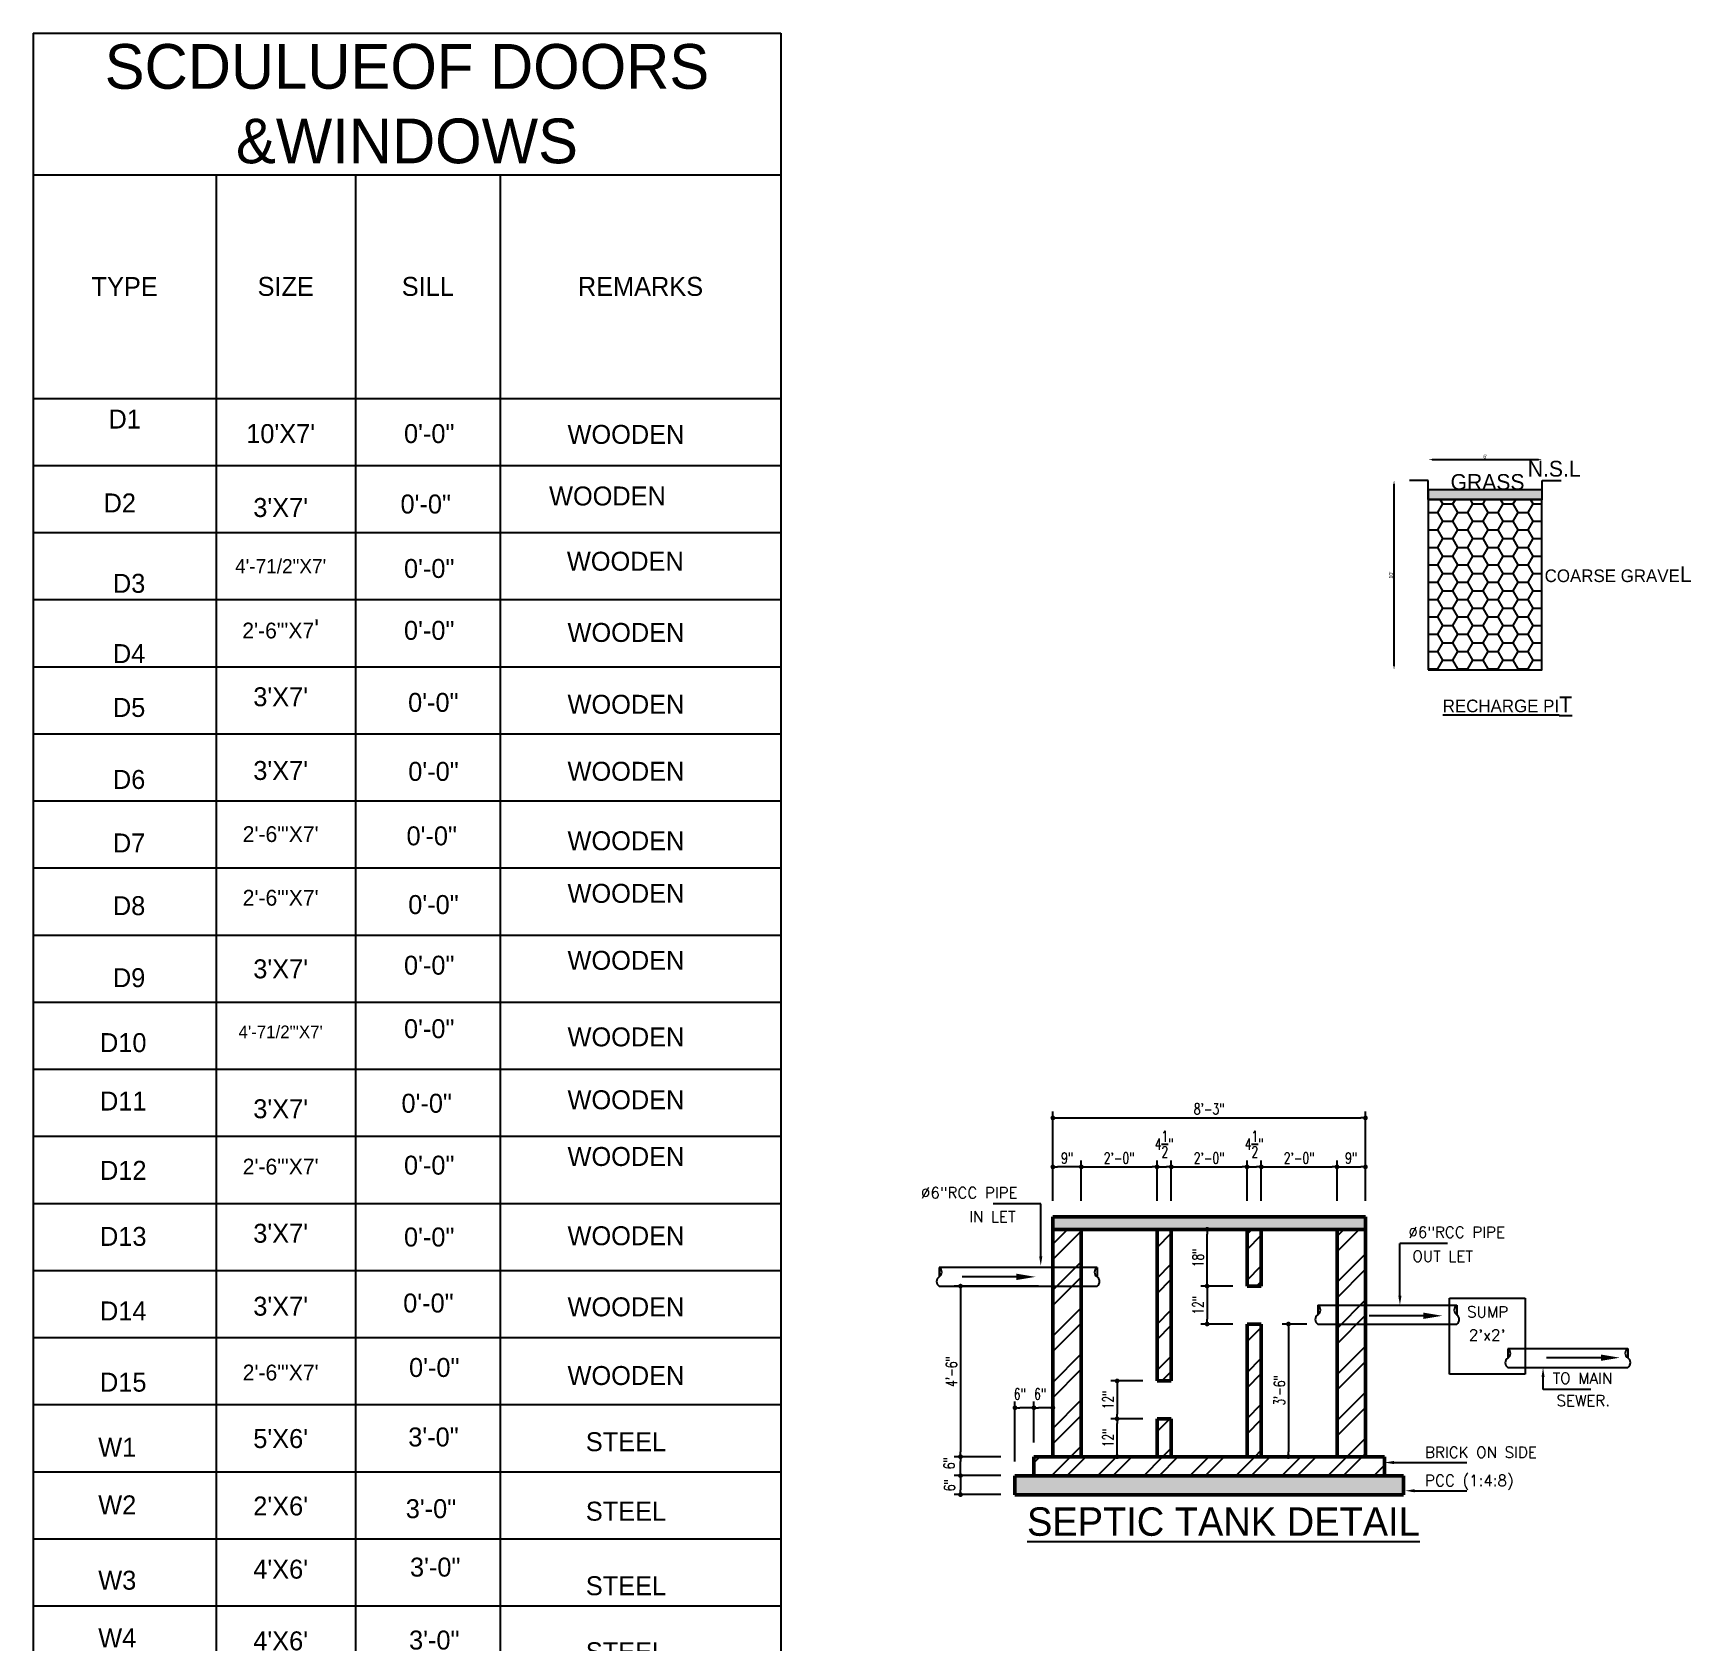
# Model space of a CAD drawing. Header units: millimetres. Extents: x -1636 to 265439, y -57189 to 32701.
# Drawn here: x 1374 to 2424, y 269 to 1288 of the extents above; entities that cross this region are included whole.
import ezdxf

# ---------------------------------------------------------------- set-up
doc = ezdxf.new("R2010")
doc.units = ezdxf.units.MM
for name, color, linetype, lineweight in [('DIM', 7, 'Continuous', 25), ('WALL', 5, 'Continuous', 50), ('WINDOW', 2, 'Continuous', 25)]:
    doc.layers.add(name, color=color, linetype=linetype, lineweight=lineweight)
for name, color, linetype in [('Hatch', 22, 'Continuous'), ('Rechrge pit', 7, 'Continuous'), ('Section', 242, 'Continuous'), ('Text', 170, 'Continuous')]:
    doc.layers.add(name, color=color, linetype=linetype)
doc.styles.add('STYLE2', font='romans.shx', dxfattribs={"width": 0.7})
doc.dimstyles.new('ISO-25', dxfattribs={"dimtxt": 2.5, "dimasz": 2.5, "dimexe": 1.25, "dimexo": 0.625, "dimtad": 1, "dimdec": 1, "dimlunit": 4, "dimtxsty": 'Standard', "dimcen": 2.5, "dimse1": 1, "dimse2": 1, "dimadec": 0, "dimazin": 0, "dimtfac": 1, "dimtdec": 1, "dimtmove": 0, "dimatfit": 3, "dimfxl": 0, "dimarcsym": 0})
doc.dimstyles.new('QASIM', dxfattribs={"dimtxt": 7, "dimasz": 3, "dimexe": 4, "dimexo": 9, "dimgap": 1.5, "dimtad": 1, "dimdec": 3, "dimlfac": 0.5, "dimzin": 3, "dimdsep": 46, "dimlunit": 4, "dimtxsty": 'STYLE2', "dimblk1": 'DOT', "dimblk2": 'DOT', "dimsah": 1, "dimcen": 0, "dimclrd": 252, "dimclre": 252, "dimclrt": 7, "dimadec": 0, "dimazin": 0, "dimtfac": 1, "dimtdec": 0, "dimtmove": 2, "dimatfit": 3, "dimldrblk": 'DOT', "dimfxl": 0, "dimtolj": 1, "dimtzin": 3, "dimarcsym": 0})
pattern_1 = [(45, (-65.162, -6580.788), (-14.584077, 14.584077), []), (45, (-55.44, -6580.788), (-14.584077, 14.584077), [])]
pattern_2 = [(50, (-98.135, -5806.593), (7.172602, -0.6275213), [0.75, -8.25]), (355, (-98.135, -5806.593), (-1.3875133, 7.5219213), [0.6, -6.6]), (100.4514, (-97.537, -5806.6455), (5.785094, 6.8943954), [0.637402, -7.011421]), (46.1842, (-98.135, -5804.593), (10.6724105, -1.65519), [1.125, -12.375]), (96.6356, (-97.246, -5804.731), (9.346627, 9.741179), [0.956103, -10.51713]), (351.1842, (-98.135, -5804.593), (9.34662, 9.741186), [0.9, -9.9]), (21, (-97.135, -5805.093), (5.9690705, -4.026189), [0.75, -8.25]), (326, (-97.135, -5805.093), (2.4331533, 7.2515005), [0.6, -6.6]), (71.4514, (-96.6376, -5805.429), (8.4022263, 3.225305), [0.637402, -7.011421]), (37.5, (-98.135, -5806.5932), (0.12159855, 3.32893854), [0, -6.52, 0, -6.7, 0, -6.625]), (7.5, (-98.135, -5806.5932), (2.6306954, 3.9441171), [0, -3.82, 0, -6.37, 0, -2.525]), (327.5, (-100.365, -5806.5932), (5.33822436, -0.2255487), [0, -2.5, 0, -7.8, 0, -10.35]), (317.5, (-101.365, -5806.593), (5.8318617, 1.0010498), [0, -3.25, 0, -5.18, 0, -7.35])]

# ---------------------------------------------------------------- blocks, each defined once
blk = doc.blocks.new('A$C15c6a506')
for p, q in [((38.5, 2038.4), (512.1, 2038.4)), ((38.5, 2038.4), (38.5, 745.2)), ((512.1, 2038.4), (512.1, 745.2)), ((38.5, 1948.7), (512.1, 1948.7)), ((154.5, 1948.7), (154.5, 745.2)), ((242.6, 1948.7), (242.6, 745.2)), ((334.3, 1948.7), (334.3, 745.2)), ((38.5, 1807.1), (512.1, 1807.1)), ((38.5, 1764.6), (512.1, 1764.6)), ((38.5, 1722.2), (512.1, 1722.2)), ((38.5, 1679.7), (512.1, 1679.7)), ((38.5, 1637.2), (512.1, 1637.2)), ((38.5, 1594.7), (512.1, 1594.7)), ((38.5, 1552.3), (512.1, 1552.3)), ((38.5, 1509.8), (512.1, 1509.8)), ((38.5, 1467.3), (512.1, 1467.3)), ((38.5, 1424.8), (512.1, 1424.8)), ((38.5, 1382.4), (512.1, 1382.4)), ((38.5, 1339.9), (512.1, 1339.9)), ((38.5, 1297.4), (512.1, 1297.4)), ((38.5, 1254.9), (512.1, 1254.9)), ((38.5, 1212.5), (512.1, 1212.5)), ((38.5, 1170), (512.1, 1170)), ((38.5, 1127.5), (512.1, 1127.5)), ((38.5, 1085), (512.1, 1085)), ((38.5, 1042.6), (512.1, 1042.6))]:
    blk.add_line(p, q)
for s, insert, char_height, width, attachment_point in [('SCDULUEOF DOORS &WINDOWS ', (275.3, 1993.5), 28.316, 459.418, 5), ('TYPE', (96.5, 1877.9), 12, 101.855, 5), ('SIZE', (198.5, 1877.9), 12, 73.902, 5), ('SILL', (288.5, 1877.9), 12, 77.61, 5), ('REMARKS', (423.2, 1877.9), 12, 163.577, 5), ('D1', (96.5, 1800), 12, 101.855, 2), ("10'X7'", (195.3, 1790.8), 12, 101.855, 2), ('0\'-0"', (289.4, 1790.8), 12, 101.855, 2), ('WOODEN', (414, 1790.3), 12, 101.855, 2), ('D2', (93.4, 1746.9), 12, 101.855, 2), ("3'X7'", (195.3, 1744), 12, 101.855, 2), ('0\'-0"', (287.2, 1746.2), 12, 101.855, 2), ('WOODEN', (402.3, 1751.3), 12, 101.855, 2), ('4\'-71/2"X7\'', (195.3, 1705.3), 9, 101.855, 2), ('0\'-0"', (289.4, 1705.4), 12, 101.855, 2), ('WOODEN', (413.6, 1710), 12, 101.855, 2), ('D3', (99.3, 1696), 12, 101.855, 2), ('{\\H0.83333x;2\'-6"\'X7}\'', (195.3, 1667.1), 12, 101.855, 2), ('0\'-0"', (289.4, 1666.2), 12, 101.855, 2), ('WOODEN', (414, 1664.9), 12, 101.855, 2), ('D4', (99.3, 1651.5), 12, 101.855, 2), ('D5', (99.3, 1617.4), 12, 101.855, 2), ("3'X7'", (195.3, 1624.2), 12, 101.855, 2), ('0\'-0"', (292, 1620.6), 12, 101.855, 2), ('WOODEN', (414, 1619.4), 12, 101.855, 2), ("3'X7'", (195.3, 1577.5), 12, 101.855, 2), ('0\'-0"', (292.1, 1576.9), 12, 101.855, 2), ('WOODEN', (414, 1577), 12, 101.855, 2), ('D6', (99.3, 1571.8), 12, 101.855, 2), ('2\'-6"\'X7\'', (195.3, 1536.2), 10, 101.855, 2), ('0\'-0"', (291, 1536.1), 12, 101.855, 2), ('WOODEN', (414, 1533), 12, 101.855, 2), ('D7', (99.3, 1531.6), 12, 101.855, 2), ('D8', (99.3, 1491.9), 12, 101.855, 2), ('2\'-6"\'X7\'', (195.3, 1495.9), 10, 101.855, 2), ('0\'-0"', (292.1, 1492.6), 12, 101.855, 2), ('WOODEN', (414, 1499.7), 12, 101.855, 2), ("3'X7'", (195.3, 1451.9), 12, 101.855, 2), ('0\'-0"', (289.4, 1454.2), 12, 101.855, 2), ('WOODEN', (414, 1457.3), 12, 101.855, 2), ('D9', (99.3, 1446.3), 12, 101.855, 2), ('4\'-71/2"\'X7\'', (195.3, 1410), 8, 61.894, 2), ('0\'-0"', (289.4, 1414), 12, 101.855, 2), ('WOODEN', (414, 1408.8), 12, 101.855, 2), ('D10', (95.6, 1405.2), 12, 101.855, 2), ('D11', (95.6, 1368.2), 12, 101.855, 2), ('0\'-0"', (287.8, 1366.8), 12, 101.855, 2), ('WOODEN', (414, 1369), 12, 101.855, 2), ("3'X7'", (195.3, 1363.3), 12, 101.855, 2), ('D12', (95.6, 1324.3), 12, 101.855, 2), ('2\'-6"\'X7\'', (195.3, 1325.7), 10, 101.855, 2), ('0\'-0"', (289.4, 1327.6), 12, 101.855, 2), ('WOODEN', (414, 1333.1), 12, 101.855, 2), ('D13', (95.6, 1282.5), 12, 101.855, 2), ("3'X7'", (195.3, 1284.5), 12, 101.855, 2), ('0\'-0"', (289.4, 1282.1), 12, 101.855, 2), ('WOODEN', (414, 1282.9), 12, 101.855, 2), ('0\'-0"', (288.9, 1240.3), 12, 101.855, 2), ('D14', (95.6, 1235.3), 12, 101.855, 2), ("3'X7'", (195.3, 1238.3), 12, 101.855, 2), ('WOODEN', (414, 1237.9), 12, 101.855, 2), ('0\'-0"', (292.6, 1199.5), 12, 101.855, 2), ('D15', (95.6, 1190.2), 12, 101.855, 2), ('2\'-6"\'X7\'', (195.3, 1195.3), 10, 101.855, 2), ('WOODEN', (414, 1194.4), 12, 101.855, 2), ('3\'-0"', (292.1, 1155.5), 12, 101.855, 2), ('W1', (91.8, 1149), 12, 101.855, 2), ("5'X6'", (195.3, 1154.5), 12, 101.855, 2), ('STEEL', (414, 1152.5), 12, 101.855, 2), ('W2', (91.8, 1112.5), 12, 101.855, 2), ("2'X6'", (195.3, 1111.8), 12, 101.855, 2), ('3\'-0"', (290.5, 1110.1), 12, 101.855, 2), ('STEEL', (414, 1108.5), 12, 101.855, 2), ("4'X6'", (195.3, 1071.8), 12, 101.855, 2), ('3\'-0"', (293.2, 1073.1), 12, 101.855, 2), ('W3', (91.8, 1064.8), 12, 101.855, 2), ('STEEL', (414, 1061.3), 12, 101.855, 2), ('W4', (91.8, 1028.3), 12, 101.855, 2), ("4'X6'", (195.3, 1026.4), 12, 101.855, 2), ('3\'-0"', (292.6, 1026.9), 12, 101.855, 2), ('STEEL', (414, 1019.5), 12, 101.855, 2)]:
    blk.add_mtext(s, dxfattribs=dict(insert=insert, char_height=char_height, width=width, attachment_point=attachment_point))
blk = doc.blocks.new('_Dot')
at = {"color": 0, "linetype": 'ByBlock', "lineweight": -2}
blk.add_line((-0.5, 0), (-1, 0), dxfattribs=at)
at = {"color": 0, "linetype": 'ByBlock', "const_width": 0.5}
blk.add_lwpolyline([(-0.25, 0, 1), (0.25, 0, 1)], format="xyb", close=True, dxfattribs=at)
blk = doc.blocks.new('*D116')
at = {"layer": 'Defpoints', "color": 0}
for p in [(2872.2, 3294.9), (2674.2, 3247.4), (2872.2, 3247.4)]:
    blk.add_point(p, dxfattribs=at)
at = {"layer": 'DIM', "color": 252, "lineweight": -2}
for p, q in [((2674.2, 3256.4), (2674.2, 3298.9)), ((2872.2, 3256.4), (2872.2, 3298.9)), ((2677.2, 3294.9), (2869.2, 3294.9))]:
    blk.add_line(p, q, dxfattribs=at)
at = {"layer": 'DIM', "color": 252, "lineweight": -2, "xscale": 3, "yscale": 3, "zscale": 3, "rotation": 180}
blk.add_blockref('_Dot', (2674.2, 3294.9), dxfattribs=at)
at = {"layer": 'DIM', "color": 252, "lineweight": -2, "xscale": 3, "yscale": 3, "zscale": 3}
blk.add_blockref('_Dot', (2872.2, 3294.9), dxfattribs=at)
at = {"layer": 'DIM', "color": 7, "insert": (2773.2, 3300.6), "char_height": 7, "attachment_point": 5, "style": 'STYLE2'}
blk.add_mtext('\\A1;8\'-3"', dxfattribs=at)
blk = doc.blocks.new('*D117')
at = {"layer": 'Defpoints', "color": 0}
for p in [(2674.2, 3263.9), (2674.2, 3233.4), (2692.2, 3233.4)]:
    blk.add_point(p, dxfattribs=at)
at = {"layer": 'DIM', "color": 252, "lineweight": -2}
for p, q in [((2674.2, 3242.4), (2674.2, 3267.9)), ((2692.2, 3242.4), (2692.2, 3267.9)), ((2689.2, 3263.9), (2677.2, 3263.9))]:
    blk.add_line(p, q, dxfattribs=at)
at = {"layer": 'DIM', "color": 252, "lineweight": -2, "xscale": 3, "yscale": 3, "zscale": 3, "rotation": 180}
blk.add_blockref('_Dot', (2674.2, 3263.9), dxfattribs=at)
at = {"layer": 'DIM', "color": 252, "lineweight": -2, "xscale": 3, "yscale": 3, "zscale": 3}
blk.add_blockref('_Dot', (2692.2, 3263.9), dxfattribs=at)
at = {"layer": 'DIM', "color": 7, "insert": (2683.2, 3269.5), "char_height": 7, "attachment_point": 5, "style": 'STYLE2'}
blk.add_mtext('\\A1;9"', dxfattribs=at)
blk = doc.blocks.new('*D118')
at = {"layer": 'Defpoints', "color": 0}
for p in [(2615.7, 3080.4), (2650.2, 3080.4), (2650.2, 3068.4)]:
    blk.add_point(p, dxfattribs=at)
at = {"layer": 'DIM', "color": 252, "lineweight": -2}
for p, q in [((2641.2, 3080.4), (2611.7, 3080.4)), ((2615.7, 3071.4), (2615.7, 3077.4)), ((2641.2, 3068.4), (2611.7, 3068.4))]:
    blk.add_line(p, q, dxfattribs=at)
at = {"layer": 'DIM', "color": 252, "lineweight": -2, "xscale": 3, "yscale": 3, "zscale": 3}
for p, rotation in [((2615.7, 3080.4), 90), ((2615.7, 3068.4), 270)]:
    blk.add_blockref('_Dot', p, dxfattribs=dict(at, rotation=rotation))
at = {"layer": 'DIM', "color": 7, "insert": (2608.5, 3076.4), "char_height": 7, "attachment_point": 5, "rotation": 90, "style": 'STYLE2'}
blk.add_mtext('\\A1;6"', dxfattribs=at)
blk = doc.blocks.new('*D119')
at = {"layer": 'Defpoints', "color": 0}
for p in [(2650.2, 3068.4), (2615.7, 3056.4), (2650.2, 3056.4)]:
    blk.add_point(p, dxfattribs=at)
at = {"layer": 'DIM', "color": 252, "lineweight": -2}
for p, q in [((2641.2, 3068.4), (2611.7, 3068.4)), ((2641.2, 3056.4), (2611.7, 3056.4)), ((2615.7, 3065.4), (2615.7, 3059.4))]:
    blk.add_line(p, q, dxfattribs=at)
at = {"layer": 'DIM', "color": 252, "lineweight": -2, "xscale": 3, "yscale": 3, "zscale": 3}
for p, rotation in [((2615.7, 3068.4), 90), ((2615.7, 3056.4), 270)]:
    blk.add_blockref('_Dot', p, dxfattribs=dict(at, rotation=rotation))
at = {"layer": 'DIM', "color": 7, "insert": (2608.8, 3062.4), "char_height": 7, "attachment_point": 5, "rotation": 90, "style": 'STYLE2'}
blk.add_mtext('\\A1;6"', dxfattribs=at)
blk = doc.blocks.new('*D120')
at = {"layer": 'Defpoints', "color": 0}
for p in [(2674.2, 3188.4), (2615.7, 3080.4), (2650.2, 3080.4)]:
    blk.add_point(p, dxfattribs=at)
at = {"layer": 'DIM', "color": 252, "lineweight": -2}
for p, q in [((2665.2, 3188.4), (2611.7, 3188.4)), ((2615.7, 3185.4), (2615.7, 3083.4)), ((2641.2, 3080.4), (2611.7, 3080.4))]:
    blk.add_line(p, q, dxfattribs=at)
at = {"layer": 'DIM', "color": 252, "lineweight": -2, "xscale": 3, "yscale": 3, "zscale": 3}
for p, rotation in [((2615.7, 3188.4), 90), ((2615.7, 3080.4), 270)]:
    blk.add_blockref('_Dot', p, dxfattribs=dict(at, rotation=rotation))
at = {"layer": 'DIM', "color": 7, "insert": (2610, 3134.4), "char_height": 7, "attachment_point": 5, "rotation": 90, "style": 'STYLE2'}
blk.add_mtext('\\A1;4\'-6"', dxfattribs=at)
blk = doc.blocks.new('*D121')
at = {"layer": 'Defpoints', "color": 0}
for p in [(2650.2, 3111.4), (2662.2, 3080.4), (2650.2, 3068.4)]:
    blk.add_point(p, dxfattribs=at)
at = {"layer": 'DIM', "color": 252, "lineweight": -2}
for p, q in [((2650.2, 3077.4), (2650.2, 3115.4)), ((2659.2, 3111.4), (2653.2, 3111.4)), ((2662.2, 3089.4), (2662.2, 3115.4))]:
    blk.add_line(p, q, dxfattribs=at)
at = {"layer": 'DIM', "color": 252, "lineweight": -2, "xscale": 3, "yscale": 3, "zscale": 3, "rotation": 180}
blk.add_blockref('_Dot', (2650.2, 3111.4), dxfattribs=at)
at = {"layer": 'DIM', "color": 252, "lineweight": -2, "xscale": 3, "yscale": 3, "zscale": 3}
blk.add_blockref('_Dot', (2662.2, 3111.4), dxfattribs=at)
at = {"layer": 'DIM', "color": 7, "insert": (2653.2, 3120.1), "char_height": 7, "attachment_point": 5, "style": 'STYLE2'}
blk.add_mtext('\\A1;6"', dxfattribs=at)
blk = doc.blocks.new('*D122')
at = {"layer": 'Defpoints', "color": 0}
for p in [(2662.2, 3111.4), (2662.2, 3080.4), (2674.2, 3080.4)]:
    blk.add_point(p, dxfattribs=at)
at = {"layer": 'DIM', "color": 252, "lineweight": -2}
for p, q in [((2662.2, 3089.4), (2662.2, 3115.4)), ((2671.2, 3111.4), (2665.2, 3111.4)), ((2674.2, 3089.4), (2674.2, 3115.4))]:
    blk.add_line(p, q, dxfattribs=at)
at = {"layer": 'DIM', "color": 252, "lineweight": -2, "xscale": 3, "yscale": 3, "zscale": 3, "rotation": 180}
blk.add_blockref('_Dot', (2662.2, 3111.4), dxfattribs=at)
at = {"layer": 'DIM', "color": 252, "lineweight": -2, "xscale": 3, "yscale": 3, "zscale": 3}
blk.add_blockref('_Dot', (2674.2, 3111.4), dxfattribs=at)
at = {"layer": 'DIM', "color": 7, "insert": (2666.2, 3120.1), "char_height": 7, "attachment_point": 5, "style": 'STYLE2'}
blk.add_mtext('\\A1;6"', dxfattribs=at)
blk = doc.blocks.new('*D123')
at = {"layer": 'Defpoints', "color": 0}
for p in [(2806.2, 3263.9), (2797.2, 3233.4), (2806.2, 3233.4)]:
    blk.add_point(p, dxfattribs=at)
at = {"layer": 'DIM', "color": 252, "lineweight": -2}
for p, q in [((2797.2, 3242.4), (2797.2, 3267.9)), ((2806.2, 3242.4), (2806.2, 3267.9)), ((2800.2, 3263.9), (2803.2, 3263.9))]:
    blk.add_line(p, q, dxfattribs=at)
at = {"layer": 'DIM', "color": 252, "lineweight": -2, "xscale": 3, "yscale": 3, "zscale": 3, "rotation": 180}
blk.add_blockref('_Dot', (2797.2, 3263.9), dxfattribs=at)
at = {"layer": 'DIM', "color": 252, "lineweight": -2, "xscale": 3, "yscale": 3, "zscale": 3}
blk.add_blockref('_Dot', (2806.2, 3263.9), dxfattribs=at)
at = {"layer": 'DIM', "color": 7, "insert": (2801.7, 3278.3), "char_height": 7, "attachment_point": 5, "style": 'STYLE2'}
blk.add_mtext('\\A1;4{\\H1.000000x;\\S1/2;}"', dxfattribs=at)
blk = doc.blocks.new('*D124')
at = {"layer": 'Defpoints', "color": 0}
for p in [(2854.2, 3263.9), (2806.2, 3233.4), (2854.2, 3233.4)]:
    blk.add_point(p, dxfattribs=at)
at = {"layer": 'DIM', "color": 252, "lineweight": -2}
for p, q in [((2806.2, 3242.4), (2806.2, 3267.9)), ((2854.2, 3242.4), (2854.2, 3267.9)), ((2809.2, 3263.9), (2851.2, 3263.9))]:
    blk.add_line(p, q, dxfattribs=at)
at = {"layer": 'DIM', "color": 252, "lineweight": -2, "xscale": 3, "yscale": 3, "zscale": 3, "rotation": 180}
blk.add_blockref('_Dot', (2806.2, 3263.9), dxfattribs=at)
at = {"layer": 'DIM', "color": 252, "lineweight": -2, "xscale": 3, "yscale": 3, "zscale": 3}
blk.add_blockref('_Dot', (2854.2, 3263.9), dxfattribs=at)
at = {"layer": 'DIM', "color": 7, "insert": (2830.2, 3269.5), "char_height": 7, "attachment_point": 5, "style": 'STYLE2'}
blk.add_mtext('\\A1;2\'-0"', dxfattribs=at)
blk = doc.blocks.new('*D125')
at = {"layer": 'Defpoints', "color": 0}
for p in [(2740.2, 3263.9), (2692.2, 3233.4), (2740.2, 3233.4)]:
    blk.add_point(p, dxfattribs=at)
at = {"layer": 'DIM', "color": 252, "lineweight": -2}
for p, q in [((2692.2, 3242.4), (2692.2, 3267.9)), ((2740.2, 3242.4), (2740.2, 3267.9)), ((2695.2, 3263.9), (2737.2, 3263.9))]:
    blk.add_line(p, q, dxfattribs=at)
at = {"layer": 'DIM', "color": 252, "lineweight": -2, "xscale": 3, "yscale": 3, "zscale": 3, "rotation": 180}
blk.add_blockref('_Dot', (2692.2, 3263.9), dxfattribs=at)
at = {"layer": 'DIM', "color": 252, "lineweight": -2, "xscale": 3, "yscale": 3, "zscale": 3}
blk.add_blockref('_Dot', (2740.2, 3263.9), dxfattribs=at)
at = {"layer": 'DIM', "color": 7, "insert": (2716.2, 3269.5), "char_height": 7, "attachment_point": 5, "style": 'STYLE2'}
blk.add_mtext('\\A1;2\'-0"', dxfattribs=at)
blk = doc.blocks.new('*D126')
at = {"layer": 'Defpoints', "color": 0}
for p in [(2749.2, 3263.9), (2740.2, 3233.4), (2749.2, 3233.4)]:
    blk.add_point(p, dxfattribs=at)
at = {"layer": 'DIM', "color": 252, "lineweight": -2}
for p, q in [((2740.2, 3242.4), (2740.2, 3267.9)), ((2749.2, 3242.4), (2749.2, 3267.9)), ((2743.2, 3263.9), (2746.2, 3263.9))]:
    blk.add_line(p, q, dxfattribs=at)
at = {"layer": 'DIM', "color": 252, "lineweight": -2, "xscale": 3, "yscale": 3, "zscale": 3, "rotation": 180}
blk.add_blockref('_Dot', (2740.2, 3263.9), dxfattribs=at)
at = {"layer": 'DIM', "color": 252, "lineweight": -2, "xscale": 3, "yscale": 3, "zscale": 3}
blk.add_blockref('_Dot', (2749.2, 3263.9), dxfattribs=at)
at = {"layer": 'DIM', "color": 7, "insert": (2744.7, 3278.3), "char_height": 7, "attachment_point": 5, "style": 'STYLE2'}
blk.add_mtext('\\A1;4{\\H1.000000x;\\S1/2;}"', dxfattribs=at)
blk = doc.blocks.new('*D127')
at = {"layer": 'Defpoints', "color": 0}
for p in [(2797.2, 3263.9), (2749.2, 3233.4), (2797.2, 3233.4)]:
    blk.add_point(p, dxfattribs=at)
at = {"layer": 'DIM', "color": 252, "lineweight": -2}
for p, q in [((2749.2, 3242.4), (2749.2, 3267.9)), ((2797.2, 3242.4), (2797.2, 3267.9)), ((2752.2, 3263.9), (2794.2, 3263.9))]:
    blk.add_line(p, q, dxfattribs=at)
at = {"layer": 'DIM', "color": 252, "lineweight": -2, "xscale": 3, "yscale": 3, "zscale": 3, "rotation": 180}
blk.add_blockref('_Dot', (2749.2, 3263.9), dxfattribs=at)
at = {"layer": 'DIM', "color": 252, "lineweight": -2, "xscale": 3, "yscale": 3, "zscale": 3}
blk.add_blockref('_Dot', (2797.2, 3263.9), dxfattribs=at)
at = {"layer": 'DIM', "color": 7, "insert": (2773.2, 3269.5), "char_height": 7, "attachment_point": 5, "style": 'STYLE2'}
blk.add_mtext('\\A1;2\'-0"', dxfattribs=at)
blk = doc.blocks.new('*D128')
at = {"layer": 'Defpoints', "color": 0}
for p in [(2872.2, 3263.9), (2854.2, 3233.4), (2872.2, 3233.4)]:
    blk.add_point(p, dxfattribs=at)
at = {"layer": 'DIM', "color": 252, "lineweight": -2}
for p, q in [((2854.2, 3242.4), (2854.2, 3267.9)), ((2872.2, 3242.4), (2872.2, 3267.9)), ((2857.2, 3263.9), (2869.2, 3263.9))]:
    blk.add_line(p, q, dxfattribs=at)
at = {"layer": 'DIM', "color": 252, "lineweight": -2, "xscale": 3, "yscale": 3, "zscale": 3, "rotation": 180}
blk.add_blockref('_Dot', (2854.2, 3263.9), dxfattribs=at)
at = {"layer": 'DIM', "color": 252, "lineweight": -2, "xscale": 3, "yscale": 3, "zscale": 3}
blk.add_blockref('_Dot', (2872.2, 3263.9), dxfattribs=at)
at = {"layer": 'DIM', "color": 7, "insert": (2863.2, 3269.5), "char_height": 7, "attachment_point": 5, "style": 'STYLE2'}
blk.add_mtext('\\A1;9"', dxfattribs=at)
blk = doc.blocks.new('*D129')
at = {"layer": 'Defpoints', "color": 0}
for p in [(2771.9, 3224.4), (2797.2, 3224.4), (2797.2, 3188.4)]:
    blk.add_point(p, dxfattribs=at)
at = {"layer": 'DIM', "color": 252, "lineweight": -2}
for p, q in [((2788.2, 3224.4), (2767.9, 3224.4)), ((2771.9, 3191.4), (2771.9, 3221.4)), ((2788.2, 3188.4), (2767.9, 3188.4))]:
    blk.add_line(p, q, dxfattribs=at)
at = {"layer": 'DIM', "color": 252, "lineweight": -2, "xscale": 3, "yscale": 3, "zscale": 3}
for p, rotation in [((2771.9, 3224.4), 90), ((2771.9, 3188.4), 270)]:
    blk.add_blockref('_Dot', p, dxfattribs=dict(at, rotation=rotation))
at = {"layer": 'DIM', "color": 7, "insert": (2766.2, 3206.4), "char_height": 7, "attachment_point": 5, "rotation": 90, "style": 'STYLE2'}
blk.add_mtext('\\A1;18"', dxfattribs=at)
blk = doc.blocks.new('*D130')
at = {"layer": 'Defpoints', "color": 0}
for p in [(2797.2, 3188.4), (2771.9, 3164.4), (2797.2, 3164.4)]:
    blk.add_point(p, dxfattribs=at)
at = {"layer": 'DIM', "color": 252, "lineweight": -2}
for p, q in [((2788.2, 3188.4), (2767.9, 3188.4)), ((2771.9, 3185.4), (2771.9, 3167.4)), ((2788.2, 3164.4), (2767.9, 3164.4))]:
    blk.add_line(p, q, dxfattribs=at)
at = {"layer": 'DIM', "color": 252, "lineweight": -2, "xscale": 3, "yscale": 3, "zscale": 3}
for p, rotation in [((2771.9, 3188.4), 90), ((2771.9, 3164.4), 270)]:
    blk.add_blockref('_Dot', p, dxfattribs=dict(at, rotation=rotation))
at = {"layer": 'DIM', "color": 7, "insert": (2766.2, 3176.4), "char_height": 7, "attachment_point": 5, "rotation": 90, "style": 'STYLE2'}
blk.add_mtext('\\A1;12"', dxfattribs=at)
blk = doc.blocks.new('*D131')
at = {"layer": 'Defpoints', "color": 0}
for p in [(2714.9, 3104.4), (2740.2, 3104.4), (2740.2, 3080.4)]:
    blk.add_point(p, dxfattribs=at)
at = {"layer": 'DIM', "color": 252, "lineweight": -2}
for p, q in [((2731.2, 3104.4), (2710.9, 3104.4)), ((2714.9, 3083.4), (2714.9, 3101.4)), ((2731.2, 3080.4), (2710.9, 3080.4))]:
    blk.add_line(p, q, dxfattribs=at)
at = {"layer": 'DIM', "color": 252, "lineweight": -2, "xscale": 3, "yscale": 3, "zscale": 3}
for p, rotation in [((2714.9, 3104.4), 90), ((2714.9, 3080.4), 270)]:
    blk.add_blockref('_Dot', p, dxfattribs=dict(at, rotation=rotation))
at = {"layer": 'DIM', "color": 7, "insert": (2709.2, 3092.4), "char_height": 7, "attachment_point": 5, "rotation": 90, "style": 'STYLE2'}
blk.add_mtext('\\A1;12"', dxfattribs=at)
blk = doc.blocks.new('*D132')
at = {"layer": 'Defpoints', "color": 0}
for p in [(2740.2, 3128.4), (2714.9, 3104.4), (2740.2, 3104.4)]:
    blk.add_point(p, dxfattribs=at)
at = {"layer": 'DIM', "color": 252, "lineweight": -2}
for p, q in [((2731.2, 3128.4), (2710.9, 3128.4)), ((2714.9, 3125.4), (2714.9, 3107.4)), ((2731.2, 3104.4), (2710.9, 3104.4))]:
    blk.add_line(p, q, dxfattribs=at)
at = {"layer": 'DIM', "color": 252, "lineweight": -2, "xscale": 3, "yscale": 3, "zscale": 3}
for p, rotation in [((2714.9, 3128.4), 90), ((2714.9, 3104.4), 270)]:
    blk.add_blockref('_Dot', p, dxfattribs=dict(at, rotation=rotation))
at = {"layer": 'DIM', "color": 7, "insert": (2709.2, 3116.4), "char_height": 7, "attachment_point": 5, "rotation": 90, "style": 'STYLE2'}
blk.add_mtext('\\A1;12"', dxfattribs=at)
blk = doc.blocks.new('*D133')
at = {"layer": 'Defpoints', "color": 0}
for p in [(2844.1, 3164.4), (2823.4, 3080.4), (2844.1, 3080.4)]:
    blk.add_point(p, dxfattribs=at)
at = {"layer": 'DIM', "color": 252, "lineweight": -2}
for p, q in [((2835.1, 3164.4), (2819.4, 3164.4)), ((2823.4, 3161.4), (2823.4, 3083.4)), ((2835.1, 3080.4), (2819.4, 3080.4))]:
    blk.add_line(p, q, dxfattribs=at)
at = {"layer": 'DIM', "color": 252, "lineweight": -2, "xscale": 3, "yscale": 3, "zscale": 3}
for p, rotation in [((2823.4, 3164.4), 90), ((2823.4, 3080.4), 270)]:
    blk.add_blockref('_Dot', p, dxfattribs=dict(at, rotation=rotation))
at = {"layer": 'DIM', "color": 7, "insert": (2817.7, 3122.4), "char_height": 7, "attachment_point": 5, "rotation": 90, "style": 'STYLE2'}
blk.add_mtext('\\A1;3\'-6"', dxfattribs=at)
blk = doc.blocks.new('*D283')
at = {"layer": 'Defpoints', "color": 0}
for p in [(2236, 1004.8), (2257.7, 1004.8), (2257.7, 884.8)]:
    blk.add_point(p, dxfattribs=at)
at = {"layer": 'Rechrge pit', "color": 0, "lineweight": -2}
blk.add_line((2236, 887.3), (2236, 1002.3), dxfattribs=at)
at = {"layer": 'Rechrge pit', "color": 0}
for points in [[(2235.6, 1002.3), (2236.4, 1002.3), (2236, 1004.8)], [(2235.6, 887.3), (2236.4, 887.3), (2236, 884.8)]]:
    blk.add_solid(points, dxfattribs=at)
at = {"layer": 'Rechrge pit', "color": 0, "insert": (2234.1, 944.8), "char_height": 2.5, "attachment_point": 5, "rotation": 90}
blk.add_mtext("10'", dxfattribs=at)
blk = doc.blocks.new('*D284')
at = {"layer": 'Defpoints', "color": 0}
for p in [(2329.9, 1017.9), (2257.7, 1004.8), (2329.9, 1004.8)]:
    blk.add_point(p, dxfattribs=at)
at = {"layer": 'Rechrge pit', "color": 0, "lineweight": -2}
blk.add_line((2260.2, 1017.9), (2327.4, 1017.9), dxfattribs=at)
at = {"layer": 'Rechrge pit', "color": 0}
for points in [[(2260.2, 1018.3), (2260.2, 1017.5), (2257.7, 1017.9)], [(2327.4, 1018.3), (2327.4, 1017.5), (2329.9, 1017.9)]]:
    blk.add_solid(points, dxfattribs=at)
at = {"layer": 'Rechrge pit', "color": 0, "insert": (2293.8, 1019.8), "char_height": 2.5, "attachment_point": 5}
blk.add_mtext("6'", dxfattribs=at)
blk = doc.blocks.new('BX2')
at = {"layer": 'Hatch'}
h = blk.add_hatch(dxfattribs=at)
h.set_pattern_fill('AR-CONC', color=256, style=0)
h.set_pattern_definition(pattern_2)
h.paths.add_polyline_path([(2872.1969, 3224.3526), (2872.1969, 3232.3526), (2674.1969, 3232.3526), (2674.1969, 3224.3526)])
h = blk.add_hatch(dxfattribs=at)
h.set_pattern_fill('ANSI32', color=256, scale=55, style=0)
h.set_pattern_definition(pattern_1)
h.paths.add_polyline_path([(2692.1969, 3224.3526), (2674.1969, 3224.3526), (2674.1969, 3200.3526), (2692.1969, 3200.3526)])
h.paths.add_polyline_path([(2674.1969, 3200.3526), (2674.1969, 3188.3526), (2692.1969, 3188.3526), (2692.1969, 3200.3526)])
h.paths.add_polyline_path([(2692.1969, 3188.3526), (2674.1969, 3188.3526), (2674.1969, 3080.3526), (2692.1969, 3080.3526)])
h = blk.add_hatch(dxfattribs=at)
h.set_pattern_fill('ANSI32', color=256, scale=55, style=0)
h.set_pattern_definition(pattern_1)
h.paths.add_polyline_path([(2740.1969, 3080.3526), (2749.1969, 3080.3526), (2749.1969, 3104.3526), (2740.1969, 3104.3526)])
h.paths.add_polyline_path([(2740.1969, 3128.3526), (2749.1969, 3128.3526), (2749.1969, 3224.3526), (2740.1969, 3224.3526)])
h = blk.add_hatch(dxfattribs=at)
h.set_pattern_fill('ANSI32', color=256, scale=55, style=0)
h.set_pattern_definition(pattern_1)
h.paths.add_polyline_path([(2806.1969, 3164.3526), (2797.1969, 3164.3526), (2797.1969, 3080.3526), (2806.1969, 3080.3526)])
h.paths.add_polyline_path([(2806.1969, 3224.3526), (2797.1969, 3224.3526), (2797.1969, 3188.3526), (2806.1969, 3188.3526)])
h = blk.add_hatch(dxfattribs=at)
h.set_pattern_fill('ANSI32', color=256, scale=55, style=0)
h.set_pattern_definition(pattern_1)
h.paths.add_polyline_path([(2854.1969, 3176.3526), (2872.1969, 3176.3526), (2872.1969, 3224.3526), (2854.1969, 3224.3526)])
h.paths.add_polyline_path([(2872.1969, 3164.3526), (2872.1969, 3176.3526), (2854.1969, 3176.3526), (2854.1969, 3164.3526)])
h.paths.add_polyline_path([(2854.1969, 3080.3526), (2872.1969, 3080.3526), (2872.1969, 3164.3526), (2854.1969, 3164.3526)])
h = blk.add_hatch(dxfattribs=at)
h.set_pattern_fill('ANSI32', color=256, scale=55, style=0)
h.set_pattern_definition(pattern_1)
h.paths.add_polyline_path([(2884.1969, 3068.3526), (2884.1969, 3080.3526), (2662.1969, 3080.3526), (2662.1969, 3068.3526)])
h = blk.add_hatch(dxfattribs=at)
h.set_pattern_fill('AR-CONC', color=256, style=0)
h.set_pattern_definition(pattern_2)
h.paths.add_polyline_path([(2650.1969, 3068.3526), (2650.1969, 3056.3526), (2896.1969, 3056.3526), (2896.1969, 3068.3526)])
at = {"layer": 'DIM', "color": 252}
for p, q in [((2666.5306, 3240.4538), (2636.3481, 3240.4538)), ((2666.5306, 3205.3228), (2666.5306, 3240.4538)), ((2924.2155, 3215.4837), (2894.033, 3215.4837)), ((2894.033, 3180.3526), (2894.033, 3215.4837)), ((2984.6989, 3123.0456), (2984.6989, 3131.5977)), ((3014.8814, 3123.0456), (2984.6989, 3123.0456)), ((2888.1969, 3076.7152), (2936.5054, 3076.7152)), ((2901.3743, 3058.8615), (2936.5054, 3058.8615))]:
    blk.add_line(p, q, dxfattribs=at)
for points in [[(2667.5306, 3207.3228), (2665.5306, 3207.3228), (2666.5306, 3201.3228)], [(2895.033, 3182.3526), (2893.033, 3182.3526), (2894.033, 3176.3526)], [(2985.6989, 3130.7919), (2983.6989, 3130.7919), (2984.6989, 3136.7919)], [(2890.1969, 3075.7152), (2890.1969, 3077.7152), (2884.1969, 3076.7152)], [(2903.3743, 3057.8615), (2903.3743, 3059.8615), (2897.3743, 3058.8615)]]:
    blk.add_solid(points, dxfattribs=at)
at = {"layer": 'Hatch'}
for p, q in [((2659.1386, 3194.2757), (2616.7012, 3194.2757)), ((2916.9184, 3169.6328), (2874.4811, 3169.6328)), ((3029.4046, 3143.0944), (2986.9673, 3143.0944))]:
    blk.add_line(p, q, dxfattribs=at)
for points in [[(2651.1386, 3196.2757), (2651.1386, 3192.2757), (2663.1386, 3194.2757)], [(2908.9184, 3171.6328), (2908.9184, 3167.6328), (2920.9184, 3169.6328)], [(3021.4046, 3145.0944), (3021.4046, 3141.0944), (3033.4046, 3143.0944)]]:
    blk.add_solid(points, dxfattribs=at)
at = {"layer": 'Section'}
for p, q in [((2602.1969, 3200.3526), (2702.1969, 3200.3526)), ((2602.2047, 3200.2629), (2602.2047, 3194.3078)), ((2702.1891, 3200.2629), (2702.1891, 3194.3078)), ((2602.1969, 3188.3526), (2702.1969, 3188.3526)), ((2842.0358, 3176.3526), (2930.0358, 3176.3526)), ((2842.0435, 3176.2629), (2842.0435, 3170.3078)), ((2925.4377, 3132.7273), (2925.4377, 3180.7273)), ((2925.4377, 3180.7273), (2973.4377, 3180.7273)), ((2930.028, 3176.2629), (2930.028, 3170.3078)), ((2973.4377, 3180.7273), (2973.4377, 3132.7273)), ((2842.0358, 3164.3526), (2930.0358, 3164.3526)), ((2962.3794, 3148.8857), (3038.3794, 3148.8857)), ((2962.3871, 3148.796), (2962.3871, 3142.8409)), ((3038.3794, 3148.8857), (3038.3794, 3142.9306)), ((2973.4377, 3132.7273), (2925.4377, 3132.7273)), ((2962.3794, 3136.8857), (3038.3794, 3136.8857))]:
    blk.add_line(p, q, dxfattribs=at)
for centre, start, end in [((2604.1467, 3191.3277), 123.0910698, 236.7593137), ((2600.2626, 3197.2879), 303.0910698, 56.7593137), ((2704.1312, 3197.2879), 123.2406863, 236.9089302), ((2700.2471, 3191.3277), 303.2406863, 56.9089302), ((2840.1015, 3173.2879), 303.0910698, 56.7593137), ((2931.97, 3173.2879), 123.2406863, 236.9089302), ((2843.9856, 3167.3277), 123.0910698, 236.7593137), ((2928.0859, 3167.3277), 303.2406863, 56.9089302), ((2964.3292, 3139.8607), 123.0910698, 236.7593137), ((2960.4451, 3145.821), 303.0910698, 56.7593137), ((3040.3214, 3145.9107), 123.2406863, 236.9089302), ((3036.4373, 3139.9504), 303.2406863, 56.9089302)]:
    blk.add_arc(centre, 3.5571, start, end, dxfattribs=at)
at = {"layer": 'WALL'}
for p, q in [((2674.1969, 3232.3526), (2872.1969, 3232.3526)), ((2674.1969, 3232.3526), (2674.1969, 3080.3526)), ((2674.1969, 3224.3526), (2872.1969, 3224.3526)), ((2692.1969, 3224.3526), (2692.1969, 3080.3526)), ((2740.1969, 3224.3526), (2740.1969, 3128.3526)), ((2749.1969, 3224.3526), (2749.1969, 3128.3526)), ((2797.1969, 3224.3526), (2797.1969, 3188.3526)), ((2806.1969, 3224.3526), (2806.1969, 3188.3526)), ((2854.1969, 3224.3526), (2854.1969, 3080.3526)), ((2872.1969, 3232.3526), (2872.1969, 3080.3526)), ((2797.1969, 3188.3526), (2806.1969, 3188.3526)), ((2797.1969, 3164.3526), (2806.1969, 3164.3526)), ((2797.1969, 3164.3526), (2797.1969, 3080.3526)), ((2806.1969, 3164.3526), (2806.1969, 3080.3526)), ((2740.1969, 3128.3526), (2749.1969, 3128.3526)), ((2740.1969, 3104.3526), (2749.1969, 3104.3526)), ((2740.1969, 3104.3526), (2740.1969, 3080.3526)), ((2749.1969, 3104.3526), (2749.1969, 3080.3526)), ((2662.1969, 3080.3526), (2884.1969, 3080.3526)), ((2662.1969, 3080.3526), (2662.1969, 3068.3526)), ((2884.1969, 3080.3526), (2884.1969, 3068.3526)), ((2650.1969, 3068.3526), (2896.1969, 3068.3526)), ((2650.1969, 3068.3526), (2650.1969, 3056.3526)), ((2896.1969, 3068.3526), (2896.1969, 3056.3526)), ((2650.1969, 3056.3526), (2896.1969, 3056.3526))]:
    blk.add_line(p, q, dxfattribs=at)
at = {"layer": 'DIM', "color": 7, "style": 'STYLE2'}
for s, p in [('%%c6"RCC PIPE', (2590.6311, 3244.0122)), ('IN LET', (2621.1533, 3228.8259)), ('%%c6"RCC PIPE', (2899.3855, 3219.042)), ('OUT LET', (2901.9124, 3203.8439)), ('SUMP', (2936.5062, 3168.6078)), ("2'x2'", (2937.6672, 3153.9168)), ('TO MAIN', (2990.7166, 3126.6039)), ('SEWER.', (2993.2436, 3112.4177)), ('BRICK ON SIDE', (2909.9459, 3079.6869)), ('PCC (1:4:8)', (2909.9459, 3061.8333))]:
    blk.add_text(s, height=7, dxfattribs=at).set_placement(p)
at = {"layer": 'Text'}
blk.add_text('%%uSEPTIC TANK DETAIL', height=18, dxfattribs=at).set_placement((2657.8236, 3030.3316))
at = {"layer": 'DIM'}
for base, p1, p2, picture, middle in [((2872.1969, 3294.9409), (2674.1969, 3247.3526), (2872.1969, 3247.3526), '*D116', (2773.1969, 3300.6076)), ((2749.1969, 3263.8648), (2740.1969, 3233.3526), (2749.1969, 3233.3526), '*D126', (2744.6969, 3278.2815)), ((2806.1969, 3263.8648), (2797.1969, 3233.3526), (2806.1969, 3233.3526), '*D123', (2801.6969, 3278.2815)), ((2674.1969, 3263.8648), (2692.1969, 3233.3526), (2674.1969, 3233.3526), '*D117', (2683.1969, 3269.5315)), ((2740.1969, 3263.8648), (2692.1969, 3233.3526), (2740.1969, 3233.3526), '*D125', (2716.1969, 3269.5315)), ((2797.1969, 3263.8648), (2749.1969, 3233.3526), (2797.1969, 3233.3526), '*D127', (2773.1969, 3269.5315)), ((2854.1969, 3263.8648), (2806.1969, 3233.3526), (2854.1969, 3233.3526), '*D124', (2830.1969, 3269.5315)), ((2872.1969, 3263.8648), (2854.1969, 3233.3526), (2872.1969, 3233.3526), '*D128', (2863.1969, 3269.5315))]:
    dim = blk.add_linear_dim(base=base, p1=p1, p2=p2, dimstyle='QASIM', override={"dimtxt": 7}, dxfattribs=at)
    dim.commit()
    dim.dimension.update_dxf_attribs({"geometry": picture, "text_midpoint": middle})
for base, p1, p2, text, picture, middle in [((2771.8979, 3224.3526), (2797.1969, 3188.3526), (2797.1969, 3224.3526), '18"', '*D129', (2766.2312, 3206.3526)), ((2771.8979, 3164.3526), (2797.1969, 3188.3526), (2797.1969, 3164.3526), '12"', '*D130', (2766.2312, 3176.3526)), ((2714.8979, 3104.3526), (2740.1969, 3128.3526), (2740.1969, 3104.3526), '12"', '*D132', (2709.2312, 3116.3526)), ((2714.8979, 3104.3526), (2740.1969, 3080.3526), (2740.1969, 3104.3526), '12"', '*D131', (2709.2312, 3092.3526))]:
    dim = blk.add_linear_dim(base=base, p1=p1, p2=p2, angle=90, text=text, dimstyle='QASIM', override={"dimtxt": 7}, dxfattribs=at)
    dim.commit()
    dim.dimension.update_dxf_attribs({"geometry": picture, "text_midpoint": middle})
for base, p1, p2, picture, middle in [((2615.714, 3080.3526), (2674.1969, 3188.3526), (2650.1969, 3080.3526), '*D120', (2610.0473, 3134.3526)), ((2823.3724, 3080.3526), (2844.0607, 3164.3526), (2844.0607, 3080.3526), '*D133', (2817.7057, 3122.3526))]:
    dim = blk.add_linear_dim(base=base, p1=p1, p2=p2, angle=90, dimstyle='QASIM', override={"dimtxt": 7}, dxfattribs=at)
    dim.commit()
    dim.dimension.update_dxf_attribs({"geometry": picture, "text_midpoint": middle})
for base, p1, p2, picture, middle in [((2650.1969, 3111.3567), (2662.1969, 3080.3526), (2650.1969, 3068.3526), '*D121', (2653.1969, 3120.1186)), ((2662.1969, 3111.3567), (2674.1969, 3080.3526), (2662.1969, 3080.3526), '*D122', (2666.1969, 3120.1186))]:
    dim = blk.add_linear_dim(base=base, p1=p1, p2=p2, dimstyle='QASIM', override={"dimtxt": 7}, dxfattribs=at)
    dim.commit()
    dim.dimension.update_dxf_attribs({"geometry": picture, "text_midpoint": middle, "dimtype": 128})
for base, p2, picture, middle in [((2615.714, 3080.3526), (2650.1969, 3080.3526), '*D118', (2608.4718, 3076.3526)), ((2615.714, 3056.3526), (2650.1969, 3056.3526), '*D119', (2608.7503, 3062.3526))]:
    dim = blk.add_linear_dim(base=base, p1=(2650.1969, 3068.3526), p2=p2, angle=90, dimstyle='QASIM', override={"dimtxt": 7}, dxfattribs=at)
    dim.commit()
    dim.dimension.update_dxf_attribs({"geometry": picture, "text_midpoint": middle, "dimtype": 128})
blk = doc.blocks.new('A$Cd71b5439')
at = {"layer": 'WINDOW'}
blk.add_blockref('BX2', (-2591.6, -3030), dxfattribs=at)
blk = doc.blocks.new('A$C11c82399')
blk.add_blockref('A$Cd71b5439', (0, 3.3))
blk = doc.blocks.new('22')
at = {"layer": 'Rechrge pit'}
h = blk.add_hatch(color=2, dxfattribs=at)
h.dxf.hatch_style = 1
h.paths.add_polyline_path([(2257.71, 992.77), (2329.89, 992.77), (2329.89, 998.77), (2257.71, 998.77)])
h = blk.add_hatch(dxfattribs=at)
h.set_pattern_fill('HONEY', color=3, scale=2)
h.paths.add_polyline_path([(2257.71, 884.77), (2329.71, 884.77), (2329.71, 992.77), (2257.71, 992.77)])
for p, q in [((2257.71, 1004.77), (2245.71, 1004.77)), ((2257.71, 992.77), (2257.71, 1004.77)), ((2329.89, 992.77), (2329.89, 1004.77)), ((2329.89, 1004.77), (2341.89, 1004.77))]:
    blk.add_line(p, q, dxfattribs=at)
for points in [[(2257.71, 992.77), (2329.89, 992.77), (2329.89, 998.77), (2257.71, 998.77)], [(2257.71, 884.77), (2329.71, 884.77), (2329.71, 992.77), (2257.71, 992.77)]]:
    blk.add_lwpolyline(points, close=True, dxfattribs=at)
at = {"layer": 'Rechrge pit', "char_height": 10, "attachment_point": 1}
for s, width, insert in [('GRASS', 21.3915, (2271.81, 1008.77)), ('N.S.L', 21.3915, (2320.7, 1017.16)), ('{\\H0.8x;COARSE GRAVE}L', 126.1717, (2331.4, 950.38)), ('{\\H0.8x;\\LRECHARGE PI\\H1.25x;T}', 114.761, (2266.84, 867.96))]:
    blk.add_mtext_dynamic_manual_height_columns(s, width=width, gutter_width=12.5, heights=[0], dxfattribs=dict(at, insert=insert))
at = {"layer": 'Rechrge pit'}
dim = blk.add_linear_dim(base=(2329.89, 1017.93), p1=(2257.71, 1004.77), p2=(2329.89, 1004.77), dimstyle='ISO-25', dxfattribs=at)
dim.commit()
dim.dimension.update_dxf_attribs({"geometry": '*D284', "text_midpoint": (2293.8, 1019.8)})
dim = blk.add_linear_dim(base=(2235.99, 1004.77), p1=(2257.71, 884.77), p2=(2257.71, 1004.77), angle=90, dimstyle='ISO-25', dxfattribs=at)
dim.commit()
dim.dimension.update_dxf_attribs({"geometry": '*D283', "text_midpoint": (2234.12, 944.77)})
blk = doc.blocks.new('224')
for name, p in [('A$C15c6a506', (1335.5, -750.4)), ('A$C11c82399', (1937.3, 332.9))]:
    blk.add_blockref(name, p)
at = {"layer": 'Rechrge pit'}
blk.add_blockref('22', (0, 0), dxfattribs=at)

msp = doc.modelspace()

# ---------------------------------------------------------------- block references
at = {"layer": 'Rechrge pit'}
msp.add_blockref('224', (0, 0), dxfattribs=at)

doc.saveas('drawing.dxf')
